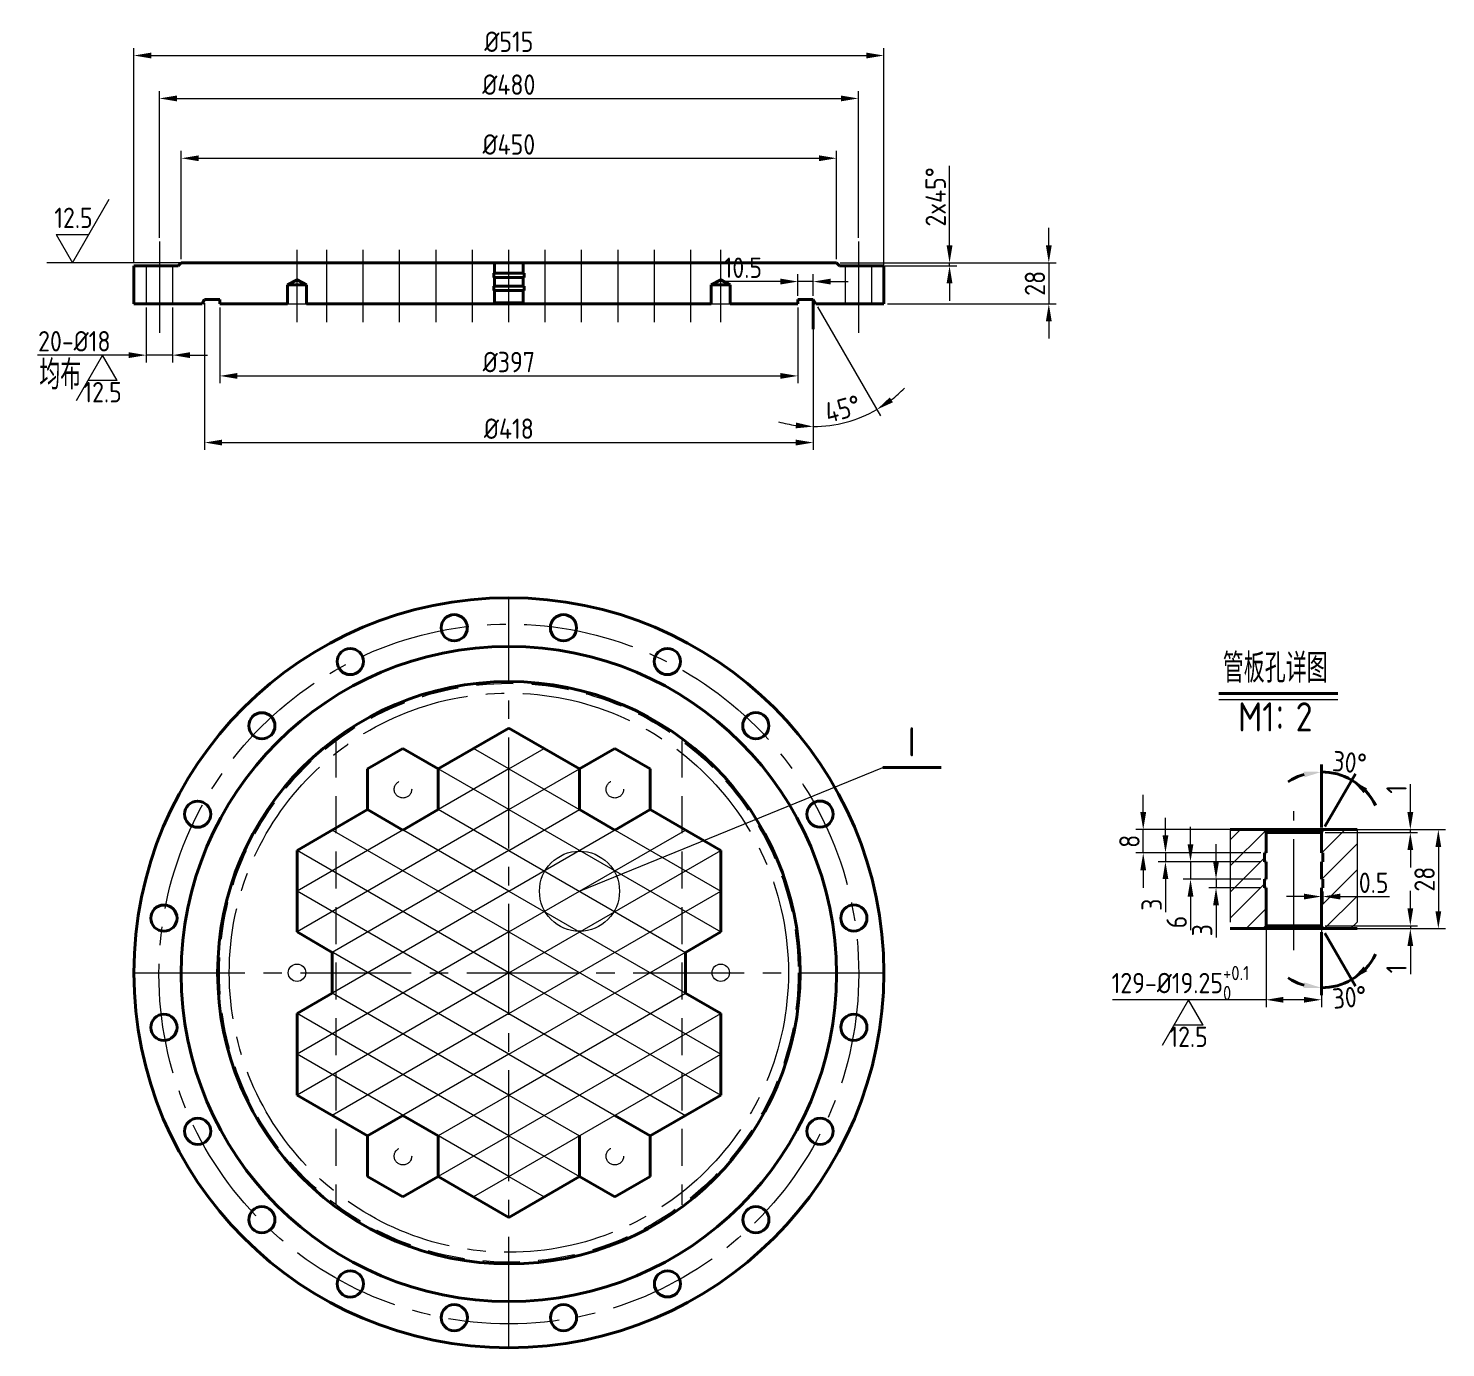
# Model space of a CAD drawing. Header units: millimetres. Extents: x -429811 to -211006, y 118619 to 258323.
# Drawn here: x -213425.4 to -213182.1, y 121534.1 to 121760.6 of the extents above; entities that cross this region are included whole.
import ezdxf

# ---------------------------------------------------------------- set-up
doc = ezdxf.new("R2010")
doc.units = ezdxf.units.MM
for name, pattern in [('CENTER2', [28.575, 19.05, -3.175, 3.175, -3.175]), ('DASHED2', [9.525, 6.35, -3.175]), ('PHANTOM2', [31.75, 15.875, -3.175, 3.175, -3.175, 3.175, -3.175])]:
    doc.linetypes.add(name, pattern=pattern)
for name, color, linetype, lineweight in [('图层1', 7, 'Continuous', 40), ('图层2', 1, 'Continuous', 20), ('图层3', 3, 'Continuous', 20), ('图层4', 2, 'Continuous', 20), ('图层5', 3, 'DASHED2', 20), ('图层6', 4, 'CENTER2', 20), ('图层7', 6, 'PHANTOM2', 20)]:
    doc.layers.add(name, color=color, linetype=linetype, lineweight=lineweight)
doc.styles.add('工程字', font='gbenor.shx', dxfattribs={"bigfont": 'gbcbig.shx'})
doc.styles.add('工程字体', font='gbenor.shx', dxfattribs={"bigfont": 'gbcbig.shx'})
doc.dimstyles.new('ISO-25', dxfattribs={"dimtxt": 3.5, "dimasz": 3, "dimexe": 1.25, "dimexo": 0.625, "dimtad": 1, "dimdec": 1, "dimtxsty": '工程字体', "dimcen": 2.5, "dimclrd": 3, "dimclre": 3, "dimclrt": 2, "dimadec": 0, "dimazin": 0, "dimtfac": 1, "dimtdec": 1, "dimtmove": 0, "dimatfit": 3, "dimfxl": 0, "dimlwd": 13, "dimlwe": 13, "dimarcsym": 0})

# ---------------------------------------------------------------- blocks, each defined once
blk = doc.blocks.new('*D111')
at = {"layer": 'Defpoints', "color": 0}
for p in [(-213405.19, 121713.34), (-213400.69, 121713.34), (-213405.19, 121704.51)]:
    blk.add_point(p, dxfattribs=at)
at = {"layer": '图层1', "color": 3, "lineweight": 13}
for p, q in [((-213405.19, 121712.71), (-213405.19, 121703.26)), ((-213400.69, 121712.71), (-213400.69, 121703.26)), ((-213408.19, 121704.51), (-213423.88, 121704.51)), ((-213400.69, 121704.51), (-213405.19, 121704.51)), ((-213397.69, 121704.51), (-213394.69, 121704.51))]:
    blk.add_line(p, q, dxfattribs=at)
at = {"layer": '图层1', "color": 3}
for points in [[(-213408.19, 121705.01), (-213408.19, 121704.01), (-213405.19, 121704.51)], [(-213397.69, 121705.01), (-213397.69, 121704.01), (-213400.69, 121704.51)]]:
    blk.add_solid(points, dxfattribs=at)
at = {"layer": '图层1', "color": 2, "insert": (-213417.54, 121706.89), "char_height": 3.5, "attachment_point": 5, "style": '工程字体'}
blk.add_mtext('20-%%c18', dxfattribs=at)
blk = doc.blocks.new('*D110')
at = {"layer": 'Defpoints', "color": 0}
for p in [(-213290.69, 121717.14), (-213293.31, 121714.09), (-213290.69, 121714.09)]:
    blk.add_point(p, dxfattribs=at)
at = {"layer": '图层1', "color": 3, "lineweight": 13}
for p, q in [((-213293.31, 121714.71), (-213293.31, 121718.39)), ((-213290.69, 121714.71), (-213290.69, 121718.39)), ((-213296.31, 121717.14), (-213306.22, 121717.14)), ((-213290.69, 121717.14), (-213293.31, 121717.14)), ((-213287.69, 121717.14), (-213284.69, 121717.14))]:
    blk.add_line(p, q, dxfattribs=at)
at = {"layer": '图层1', "color": 3}
for points in [[(-213296.31, 121717.64), (-213296.31, 121716.64), (-213293.31, 121717.14)], [(-213287.69, 121717.64), (-213287.69, 121716.64), (-213290.69, 121717.14)]]:
    blk.add_solid(points, dxfattribs=at)
at = {"layer": '图层1', "color": 2, "insert": (-213302.77, 121719.52), "char_height": 3.5, "attachment_point": 5, "style": '工程字体'}
blk.add_mtext('10.5', dxfattribs=at)
blk = doc.blocks.new('*D109')
at = {"layer": 'Defpoints', "color": 0}
for p in [(-213286.69, 121720.34), (-213278.56, 121713.34), (-213250.24, 121713.34)]:
    blk.add_point(p, dxfattribs=at)
at = {"layer": '图层1', "color": 3, "lineweight": 13}
for p, q in [((-213250.24, 121723.34), (-213250.24, 121726.34)), ((-213286.06, 121720.34), (-213248.99, 121720.34)), ((-213250.24, 121720.34), (-213250.24, 121713.34)), ((-213277.94, 121713.34), (-213248.99, 121713.34)), ((-213250.24, 121710.34), (-213250.24, 121707.34))]:
    blk.add_line(p, q, dxfattribs=at)
at = {"layer": '图层1', "color": 3}
for points in [[(-213250.74, 121723.34), (-213249.74, 121723.34), (-213250.24, 121720.34)], [(-213250.74, 121710.34), (-213249.74, 121710.34), (-213250.24, 121713.34)]]:
    blk.add_solid(points, dxfattribs=at)
at = {"layer": '图层1', "color": 2, "insert": (-213252.62, 121716.84), "char_height": 3.5, "attachment_point": 5, "rotation": 90, "style": '工程字体'}
blk.add_mtext('28', dxfattribs=at)
blk = doc.blocks.new('*D108')
at = {"layer": 'Defpoints', "color": 0}
for p in [(-213290.69, 121714.09), (-213290.69, 121714.09), (-213290.25, 121713.34), (-213290.69, 121708.97), (-213286.89, 121692.57)]:
    blk.add_point(p, dxfattribs=at)
at = {"layer": '图层1', "color": 3, "lineweight": 13}
for p, q in [((-213289.94, 121712.8), (-213279.13, 121694.08)), ((-213290.69, 121708.34), (-213290.69, 121690.99))]:
    blk.add_line(p, q, dxfattribs=at)
for start, end in [(307.8721, 315.7442), (270, 300), (254.2558, 262.1279)]:
    blk.add_arc((-213290.69, 121714.09), 21.85, start, end, dxfattribs=at)
at = {"layer": '图层1', "color": 3}
for points in [[(-213276.99, 121696.42), (-213277.55, 121697.25), (-213279.76, 121695.16)], [(-213293.64, 121692.94), (-213293.71, 121691.94), (-213290.69, 121692.24)]]:
    blk.add_solid(points, dxfattribs=at)
at = {"layer": '图层1', "color": 2, "insert": (-213285.64, 121695.28), "char_height": 3.5, "attachment_point": 5, "rotation": 15, "style": '工程字体'}
blk.add_mtext('45%%d', dxfattribs=at)
blk = doc.blocks.new('*D107')
at = {"layer": 'Defpoints', "color": 0}
for p in [(-213286.69, 121720.34), (-213286.19, 121719.84), (-213267.28, 121719.84)]:
    blk.add_point(p, dxfattribs=at)
at = {"layer": '图层1', "color": 3, "lineweight": 13}
for p, q in [((-213267.28, 121723.34), (-213267.28, 121737)), ((-213286.06, 121720.34), (-213266.03, 121720.34)), ((-213267.28, 121719.84), (-213267.28, 121720.34)), ((-213285.56, 121719.84), (-213266.03, 121719.84)), ((-213267.28, 121716.84), (-213267.28, 121713.84))]:
    blk.add_line(p, q, dxfattribs=at)
at = {"layer": '图层1', "color": 3}
for points in [[(-213267.78, 121723.34), (-213266.78, 121723.34), (-213267.28, 121720.34)], [(-213267.78, 121716.84), (-213266.78, 121716.84), (-213267.28, 121719.84)]]:
    blk.add_solid(points, dxfattribs=at)
at = {"layer": '图层1', "color": 2, "insert": (-213269.66, 121731.67), "char_height": 3.5, "attachment_point": 5, "rotation": 90, "style": '工程字体'}
blk.add_mtext('2x45%%d', dxfattribs=at)
blk = doc.blocks.new('*D106')
at = {"layer": 'Defpoints', "color": 0}
for p in [(-213395.19, 121714.09), (-213290.69, 121714.09), (-213290.69, 121689.5)]:
    blk.add_point(p, dxfattribs=at)
at = {"layer": '图层1', "color": 3, "lineweight": 13}
for p, q in [((-213395.19, 121713.46), (-213395.19, 121688.25)), ((-213290.69, 121713.46), (-213290.69, 121688.25)), ((-213392.19, 121689.5), (-213293.69, 121689.5))]:
    blk.add_line(p, q, dxfattribs=at)
at = {"layer": '图层1', "color": 3}
for points in [[(-213392.19, 121690), (-213392.19, 121689), (-213395.19, 121689.5)], [(-213293.69, 121690), (-213293.69, 121689), (-213290.69, 121689.5)]]:
    blk.add_solid(points, dxfattribs=at)
at = {"layer": '图层1', "color": 2, "insert": (-213342.94, 121691.88), "char_height": 3.5, "attachment_point": 5, "style": '工程字体'}
blk.add_mtext('%%c418', dxfattribs=at)
blk = doc.blocks.new('*D105')
at = {"layer": 'Defpoints', "color": 0}
for p in [(-213392.56, 121713.34), (-213293.31, 121713.34), (-213293.31, 121700.94)]:
    blk.add_point(p, dxfattribs=at)
at = {"layer": '图层1', "color": 3, "lineweight": 13}
for p, q in [((-213392.56, 121712.71), (-213392.56, 121699.69)), ((-213293.31, 121712.71), (-213293.31, 121699.69)), ((-213389.56, 121700.94), (-213296.31, 121700.94))]:
    blk.add_line(p, q, dxfattribs=at)
at = {"layer": '图层1', "color": 3}
for points in [[(-213389.56, 121701.44), (-213389.56, 121700.44), (-213392.56, 121700.94)], [(-213296.31, 121701.44), (-213296.31, 121700.44), (-213293.31, 121700.94)]]:
    blk.add_solid(points, dxfattribs=at)
at = {"layer": '图层1', "color": 2, "insert": (-213342.94, 121703.32), "char_height": 3.5, "attachment_point": 5, "style": '工程字体'}
blk.add_mtext('%%c397', dxfattribs=at)
blk = doc.blocks.new('*D104')
at = {"layer": 'Defpoints', "color": 0}
for p in [(-213286.69, 121738.31), (-213399.19, 121720.34), (-213286.69, 121720.34)]:
    blk.add_point(p, dxfattribs=at)
at = {"layer": '图层1', "color": 3, "lineweight": 13}
for p, q in [((-213399.19, 121720.96), (-213399.19, 121739.56)), ((-213396.19, 121738.31), (-213289.69, 121738.31)), ((-213286.69, 121720.96), (-213286.69, 121739.56))]:
    blk.add_line(p, q, dxfattribs=at)
at = {"layer": '图层1', "color": 3}
for points in [[(-213396.19, 121738.81), (-213396.19, 121737.81), (-213399.19, 121738.31)], [(-213289.69, 121738.81), (-213289.69, 121737.81), (-213286.69, 121738.31)]]:
    blk.add_solid(points, dxfattribs=at)
at = {"layer": '图层1', "color": 2, "insert": (-213342.94, 121740.68), "char_height": 3.5, "attachment_point": 5, "style": '工程字体'}
blk.add_mtext('%%c450', dxfattribs=at)
blk = doc.blocks.new('*D103')
at = {"layer": 'Defpoints', "color": 0}
for p in [(-213282.94, 121748.58), (-213402.94, 121724.04), (-213282.94, 121724.04)]:
    blk.add_point(p, dxfattribs=at)
at = {"layer": '图层1', "color": 3, "lineweight": 13}
for p, q in [((-213402.94, 121724.67), (-213402.94, 121749.83)), ((-213282.94, 121724.67), (-213282.94, 121749.83)), ((-213399.94, 121748.58), (-213285.94, 121748.58))]:
    blk.add_line(p, q, dxfattribs=at)
at = {"layer": '图层1', "color": 3}
for points in [[(-213399.94, 121749.08), (-213399.94, 121748.08), (-213402.94, 121748.58)], [(-213285.94, 121749.08), (-213285.94, 121748.08), (-213282.94, 121748.58)]]:
    blk.add_solid(points, dxfattribs=at)
at = {"layer": '图层1', "color": 2, "insert": (-213342.94, 121750.95), "char_height": 3.5, "attachment_point": 5, "style": '工程字体'}
blk.add_mtext('%%c480', dxfattribs=at)
blk = doc.blocks.new('*D102')
at = {"layer": 'Defpoints', "color": 0}
for p in [(-213278.56, 121755.95), (-213407.31, 121719.84), (-213278.56, 121719.41)]:
    blk.add_point(p, dxfattribs=at)
at = {"layer": '图层1', "color": 3, "lineweight": 13}
for p, q in [((-213407.31, 121720.46), (-213407.31, 121757.2)), ((-213278.56, 121720.03), (-213278.56, 121757.2)), ((-213404.31, 121755.95), (-213281.56, 121755.95))]:
    blk.add_line(p, q, dxfattribs=at)
at = {"layer": '图层1', "color": 3}
for points in [[(-213404.31, 121756.45), (-213404.31, 121755.45), (-213407.31, 121755.95)], [(-213281.56, 121756.45), (-213281.56, 121755.45), (-213278.56, 121755.95)]]:
    blk.add_solid(points, dxfattribs=at)
at = {"layer": '图层1', "color": 2, "insert": (-213342.94, 121758.32), "char_height": 3.5, "attachment_point": 5, "style": '工程字体'}
blk.add_mtext('%%c515', dxfattribs=at)
blk = doc.blocks.new('*D91')
at = {"layer": 'Defpoints', "color": 0}
for p in [(-213194.86, 121623.04), (-213194.86, 121606.04), (-213183.36, 121606.04)]:
    blk.add_point(p, dxfattribs=at)
at = {"layer": '图层1', "color": 3, "lineweight": 13}
for p, q in [((-213194.24, 121623.04), (-213182.11, 121623.04)), ((-213183.36, 121620.04), (-213183.36, 121609.04)), ((-213194.24, 121606.04), (-213182.11, 121606.04))]:
    blk.add_line(p, q, dxfattribs=at)
at = {"layer": '图层1', "color": 3}
for points in [[(-213183.86, 121620.04), (-213182.86, 121620.04), (-213183.36, 121623.04)], [(-213183.86, 121609.04), (-213182.86, 121609.04), (-213183.36, 121606.04)]]:
    blk.add_solid(points, dxfattribs=at)
at = {"layer": '图层1', "color": 2, "insert": (-213185.73, 121614.54), "char_height": 3.5, "attachment_point": 5, "rotation": 90, "style": '工程字体'}
blk.add_mtext('28', dxfattribs=at)
blk = doc.blocks.new('*D101')
at = {"layer": 'Defpoints', "color": 0}
for p in [(-213212.95, 121606.54), (-213203.45, 121606.54), (-213212.95, 121593.83)]:
    blk.add_point(p, dxfattribs=at)
at = {"layer": '图层1', "color": 3, "lineweight": 13}
for p, q in [((-213212.95, 121605.92), (-213212.95, 121592.58)), ((-213203.45, 121605.92), (-213203.45, 121592.58)), ((-213212.95, 121593.83), (-213239.33, 121593.83)), ((-213206.45, 121593.83), (-213209.95, 121593.83))]:
    blk.add_line(p, q, dxfattribs=at)
at = {"layer": '图层1', "color": 3}
for points in [[(-213209.95, 121594.33), (-213209.95, 121593.33), (-213212.95, 121593.83)], [(-213206.45, 121594.33), (-213206.45, 121593.33), (-213203.45, 121593.83)]]:
    blk.add_solid(points, dxfattribs=at)
at = {"layer": '图层1', "color": 2, "insert": (-213227.64, 121596.7), "char_height": 3.5, "attachment_point": 5, "style": '工程字体'}
blk.add_mtext('\\A1;129-%%C19.25{\\H0.7x;\\S+0.1^ 0;}', dxfattribs=at)
blk = doc.blocks.new('*D100')
at = {"layer": 'Defpoints', "color": 0}
for p in [(-213203.45, 121623.04), (-213188.17, 121623.04), (-213203.45, 121622.54)]:
    blk.add_point(p, dxfattribs=at)
at = {"layer": '图层1', "color": 3, "lineweight": 13}
for p, q in [((-213188.17, 121626.04), (-213188.17, 121630.87)), ((-213202.82, 121623.04), (-213186.92, 121623.04)), ((-213188.17, 121622.54), (-213188.17, 121623.04)), ((-213202.82, 121622.54), (-213186.92, 121622.54)), ((-213188.17, 121619.54), (-213188.17, 121616.54))]:
    blk.add_line(p, q, dxfattribs=at)
at = {"layer": '图层1', "color": 3}
for points in [[(-213188.67, 121626.04), (-213187.67, 121626.04), (-213188.17, 121623.04)], [(-213188.67, 121619.54), (-213187.67, 121619.54), (-213188.17, 121622.54)]]:
    blk.add_solid(points, dxfattribs=at)
at = {"layer": '图层1', "color": 2, "insert": (-213190.55, 121629.96), "char_height": 3.5, "attachment_point": 5, "rotation": 90, "style": '工程字体'}
blk.add_mtext('1', dxfattribs=at)
blk = doc.blocks.new('*D99')
at = {"layer": 'Defpoints', "color": 0}
for p in [(-213234.03, 121623.04), (-213213.24, 121623.04), (-213213.2, 121619.04)]:
    blk.add_point(p, dxfattribs=at)
at = {"layer": '图层1', "color": 3, "lineweight": 13}
for p, q in [((-213234.03, 121626.04), (-213234.03, 121629.04)), ((-213213.86, 121623.04), (-213235.28, 121623.04)), ((-213234.03, 121619.04), (-213234.03, 121623.04)), ((-213213.82, 121619.04), (-213235.28, 121619.04)), ((-213234.03, 121616.04), (-213234.03, 121613.04))]:
    blk.add_line(p, q, dxfattribs=at)
at = {"layer": '图层1', "color": 3}
for points in [[(-213234.53, 121626.04), (-213233.53, 121626.04), (-213234.03, 121623.04)], [(-213234.53, 121616.04), (-213233.53, 121616.04), (-213234.03, 121619.04)]]:
    blk.add_solid(points, dxfattribs=at)
at = {"layer": '图层1', "color": 2, "insert": (-213236.4, 121621.04), "char_height": 3.5, "attachment_point": 5, "rotation": 90, "style": '工程字体'}
blk.add_mtext('8', dxfattribs=at)
blk = doc.blocks.new('*D98')
at = {"layer": 'Defpoints', "color": 0}
for p in [(-213213.2, 121619.04), (-213230.21, 121617.54), (-213213.2, 121617.54)]:
    blk.add_point(p, dxfattribs=at)
at = {"layer": '图层1', "color": 3, "lineweight": 13}
for p, q in [((-213230.21, 121622.04), (-213230.21, 121625.04)), ((-213213.82, 121619.04), (-213231.46, 121619.04)), ((-213230.21, 121619.04), (-213230.21, 121617.54)), ((-213213.82, 121617.54), (-213231.46, 121617.54)), ((-213230.21, 121614.54), (-213230.21, 121608.88))]:
    blk.add_line(p, q, dxfattribs=at)
at = {"layer": '图层1', "color": 3}
for points in [[(-213230.71, 121622.04), (-213229.71, 121622.04), (-213230.21, 121619.04)], [(-213230.71, 121614.54), (-213229.71, 121614.54), (-213230.21, 121617.54)]]:
    blk.add_solid(points, dxfattribs=at)
at = {"layer": '图层1', "color": 2, "insert": (-213232.58, 121610.15), "char_height": 3.5, "attachment_point": 5, "rotation": 90, "style": '工程字体'}
blk.add_mtext('3', dxfattribs=at)
blk = doc.blocks.new('*D97')
at = {"layer": 'Defpoints', "color": 0}
for p in [(-213213.2, 121617.54), (-213225.91, 121614.54), (-213213.2, 121614.54)]:
    blk.add_point(p, dxfattribs=at)
at = {"layer": '图层1', "color": 3, "lineweight": 13}
for p, q in [((-213225.91, 121620.54), (-213225.91, 121623.54)), ((-213213.82, 121617.54), (-213227.16, 121617.54)), ((-213225.91, 121617.54), (-213225.91, 121614.54)), ((-213213.82, 121614.54), (-213227.16, 121614.54)), ((-213225.91, 121611.54), (-213225.91, 121605.8))]:
    blk.add_line(p, q, dxfattribs=at)
at = {"layer": '图层1', "color": 3}
for points in [[(-213226.41, 121620.54), (-213225.41, 121620.54), (-213225.91, 121617.54)], [(-213226.41, 121611.54), (-213225.41, 121611.54), (-213225.91, 121614.54)]]:
    blk.add_solid(points, dxfattribs=at)
at = {"layer": '图层1', "color": 2, "insert": (-213228.29, 121607.17), "char_height": 3.5, "attachment_point": 5, "rotation": 90, "style": '工程字体'}
blk.add_mtext('6', dxfattribs=at)
blk = doc.blocks.new('*D96')
at = {"layer": 'Defpoints', "color": 0}
for p in [(-213213.2, 121614.54), (-213221.53, 121613.04), (-213213.2, 121613.04)]:
    blk.add_point(p, dxfattribs=at)
at = {"layer": '图层1', "color": 3, "lineweight": 13}
for p, q in [((-213221.53, 121617.54), (-213221.53, 121620.54)), ((-213213.82, 121614.54), (-213222.78, 121614.54)), ((-213221.53, 121614.54), (-213221.53, 121613.04)), ((-213213.82, 121613.04), (-213222.78, 121613.04)), ((-213221.53, 121610.04), (-213221.53, 121604.5))]:
    blk.add_line(p, q, dxfattribs=at)
at = {"layer": '图层1', "color": 3}
for points in [[(-213222.03, 121617.54), (-213221.03, 121617.54), (-213221.53, 121614.54)], [(-213222.03, 121610.04), (-213221.03, 121610.04), (-213221.53, 121613.04)]]:
    blk.add_solid(points, dxfattribs=at)
at = {"layer": '图层1', "color": 2, "insert": (-213223.91, 121605.77), "char_height": 3.5, "attachment_point": 5, "rotation": 90, "style": '工程字体'}
blk.add_mtext('3', dxfattribs=at)
blk = doc.blocks.new('*D95')
at = {"layer": 'Defpoints', "color": 0}
for p in [(-213203.45, 121613.04), (-213203.2, 121613.04), (-213203.2, 121611.55)]:
    blk.add_point(p, dxfattribs=at)
at = {"layer": '图层1', "color": 3, "lineweight": 13}
for p, q in [((-213206.45, 121611.55), (-213209.45, 121611.55)), ((-213203.45, 121612.42), (-213203.45, 121610.3)), ((-213203.45, 121611.55), (-213203.2, 121611.55)), ((-213203.2, 121612.42), (-213203.2, 121610.3)), ((-213200.2, 121611.55), (-213191.74, 121611.55))]:
    blk.add_line(p, q, dxfattribs=at)
at = {"layer": '图层1', "color": 3}
for points in [[(-213206.45, 121612.05), (-213206.45, 121611.05), (-213203.45, 121611.55)], [(-213200.2, 121612.05), (-213200.2, 121611.05), (-213203.2, 121611.55)]]:
    blk.add_solid(points, dxfattribs=at)
at = {"layer": '图层1', "color": 2, "insert": (-213194.47, 121613.92), "char_height": 3.5, "attachment_point": 5, "style": '工程字体'}
blk.add_mtext('0.5', dxfattribs=at)
blk = doc.blocks.new('*D90')
at = {"layer": 'Defpoints', "color": 0}
for p in [(-213203.45, 121606.54), (-213203.45, 121606.04), (-213188.17, 121606.04)]:
    blk.add_point(p, dxfattribs=at)
at = {"layer": '图层1', "color": 3, "lineweight": 13}
for p, q in [((-213188.17, 121609.54), (-213188.17, 121612.54)), ((-213202.82, 121606.54), (-213186.92, 121606.54)), ((-213202.82, 121606.04), (-213186.92, 121606.04)), ((-213188.17, 121606.54), (-213188.17, 121606.04)), ((-213188.17, 121603.04), (-213188.17, 121598.21))]:
    blk.add_line(p, q, dxfattribs=at)
at = {"layer": '图层1', "color": 3}
for points in [[(-213188.67, 121609.54), (-213187.67, 121609.54), (-213188.17, 121606.54)], [(-213188.67, 121603.04), (-213187.67, 121603.04), (-213188.17, 121606.04)]]:
    blk.add_solid(points, dxfattribs=at)
at = {"layer": '图层1', "color": 2, "insert": (-213190.55, 121599.12), "char_height": 3.5, "attachment_point": 5, "rotation": 90, "style": '工程字体'}
blk.add_mtext('1', dxfattribs=at)

msp = doc.modelspace()

# ---------------------------------------------------------------- hatches: boundary and pattern name
at = {"layer": '图层2'}
h = msp.add_hatch(dxfattribs=at)
h.set_pattern_fill('ANSI31', color=256, style=0)
h.set_pattern_definition([(45, (10421.506, -6598.0168), (-2.24506403, 2.24506403), [])])
h.paths.add_polyline_path([(-213203.2, 121614.54), (-213203.2, 121613.04), (-213203.45, 121613.04), (-213203.45, 121606.54), (-213203.16, 121606.04), (-213197.31, 121606.04), (-213197.31, 121623.04), (-213203.16, 121623.04), (-213203.45, 121622.54), (-213203.45, 121619.04), (-213203.2, 121619.04), (-213203.2, 121617.54), (-213203.45, 121617.54), (-213203.45, 121614.54)])
h.paths.add_polyline_path([(-213213.2, 121613.04), (-213213.2, 121614.54), (-213212.95, 121614.54), (-213212.95, 121617.54), (-213213.2, 121617.54), (-213213.2, 121619.04), (-213212.95, 121619.04), (-213212.95, 121622.54), (-213213.24, 121623.04), (-213219.08, 121623.04), (-213219.08, 121606.04), (-213213.24, 121606.04), (-213212.95, 121606.54), (-213212.95, 121613.04)])

# ---------------------------------------------------------------- linework, layer by layer
at = {"layer": '图层1'}
for p, q in [((-213399.19, 121720.34), (-213399.69, 121719.84)), ((-213342.94, 121720.34), (-213399.19, 121720.34)), ((-213345.42, 121718.59), (-213345.42, 121720.34)), ((-213342.94, 121720.34), (-213286.69, 121720.34)), ((-213340.46, 121718.59), (-213340.46, 121720.34)), ((-213286.69, 121720.34), (-213286.19, 121719.84)), ((-213407.31, 121719.84), (-213399.69, 121719.84)), ((-213407.31, 121713.34), (-213407.31, 121719.84)), ((-213340.33, 121718.59), (-213345.54, 121718.59)), ((-213345.54, 121718.59), (-213345.54, 121717.84)), ((-213345.54, 121717.84), (-213340.33, 121717.84)), ((-213345.42, 121716.34), (-213345.42, 121717.84)), ((-213340.46, 121718.59), (-213340.33, 121718.59)), ((-213340.46, 121716.34), (-213340.46, 121717.84)), ((-213340.33, 121717.84), (-213340.46, 121717.84)), ((-213340.33, 121718.59), (-213340.33, 121717.84)), ((-213286.19, 121719.84), (-213278.56, 121719.84)), ((-213278.56, 121719.84), (-213278.56, 121713.34)), ((-213380.93, 121716.59), (-213379.31, 121717.45)), ((-213380.93, 121713.34), (-213380.93, 121716.59)), ((-213377.68, 121716.59), (-213380.93, 121716.59)), ((-213377.68, 121716.59), (-213379.31, 121717.45)), ((-213377.68, 121713.34), (-213377.68, 121716.59)), ((-213340.33, 121716.34), (-213345.54, 121716.34)), ((-213345.54, 121716.34), (-213345.54, 121715.59)), ((-213345.54, 121715.59), (-213340.33, 121715.59)), ((-213345.42, 121715.59), (-213345.42, 121714.23)), ((-213340.46, 121716.34), (-213340.33, 121716.34)), ((-213340.46, 121715.59), (-213340.46, 121714.23)), ((-213340.33, 121715.59), (-213340.46, 121715.59)), ((-213340.33, 121716.34), (-213340.33, 121715.59)), ((-213308.19, 121716.59), (-213306.56, 121717.45)), ((-213308.19, 121716.59), (-213304.94, 121716.59)), ((-213308.19, 121713.34), (-213308.19, 121716.59)), ((-213304.94, 121716.59), (-213306.56, 121717.45)), ((-213304.94, 121713.34), (-213304.94, 121716.59)), ((-213395.62, 121713.34), (-213407.31, 121713.34)), ((-213395.19, 121714.09), (-213395.62, 121713.34)), ((-213392.56, 121714.09), (-213395.19, 121714.09)), ((-213392.56, 121713.34), (-213392.56, 121714.09)), ((-213380.93, 121713.34), (-213392.56, 121713.34)), ((-213308.19, 121713.34), (-213377.68, 121713.34)), ((-213345.42, 121713.49), (-213345.52, 121713.34)), ((-213345.42, 121714.23), (-213345.42, 121713.49)), ((-213340.46, 121713.49), (-213345.42, 121713.49)), ((-213340.46, 121714.23), (-213340.46, 121713.49)), ((-213340.46, 121713.49), (-213340.35, 121713.34)), ((-213293.31, 121713.34), (-213304.94, 121713.34)), ((-213293.31, 121714.09), (-213290.69, 121714.09)), ((-213293.31, 121713.34), (-213293.31, 121714.09)), ((-213290.69, 121714.09), (-213290.69, 121708.97)), ((-213290.69, 121714.09), (-213290.25, 121713.34)), ((-213278.56, 121713.34), (-213290.25, 121713.34)), ((-213221.05, 121646.44), (-213200.63, 121646.44)), ((-213355.06, 121633.47), (-213342.94, 121640.47)), ((-213330.81, 121633.47), (-213342.94, 121640.47)), ((-213367.18, 121633.47), (-213361.12, 121636.97)), ((-213361.12, 121636.97), (-213355.06, 121633.47)), ((-213324.75, 121636.97), (-213330.81, 121633.47)), ((-213318.69, 121633.47), (-213324.75, 121636.97)), ((-213367.18, 121633.47), (-213367.18, 121626.47)), ((-213355.06, 121633.47), (-213355.06, 121626.47)), ((-213330.81, 121633.47), (-213330.81, 121626.47)), ((-213318.69, 121633.47), (-213318.69, 121626.47)), ((-213278.76, 121633.73), (-213268.7, 121633.73)), ((-213203.45, 121623.43), (-213203.45, 121634.2)), ((-213202.85, 121623.58), (-213197.61, 121632.64)), ((-213379.31, 121619.47), (-213367.18, 121626.47)), ((-213361.12, 121622.97), (-213367.18, 121626.47)), ((-213355.06, 121626.47), (-213361.12, 121622.97)), ((-213330.81, 121626.47), (-213324.75, 121622.97)), ((-213324.75, 121622.97), (-213318.69, 121626.47)), ((-213306.56, 121619.47), (-213318.69, 121626.47)), ((-213197.31, 121623.04), (-213219.08, 121623.04)), ((-213212.95, 121622.54), (-213213.24, 121623.04)), ((-213203.45, 121622.54), (-213203.16, 121623.04)), ((-213212.95, 121619.04), (-213212.95, 121622.54)), ((-213212.95, 121622.54), (-213208.2, 121622.54)), ((-213203.45, 121622.54), (-213208.2, 121622.54)), ((-213203.45, 121619.04), (-213203.45, 121622.54)), ((-213379.31, 121619.47), (-213379.31, 121605.47)), ((-213306.56, 121619.47), (-213306.56, 121605.47)), ((-213213.2, 121619.04), (-213213.2, 121617.54)), ((-213212.95, 121619.04), (-213213.2, 121619.04)), ((-213203.45, 121619.04), (-213203.2, 121619.04)), ((-213203.2, 121619.04), (-213203.2, 121617.54)), ((-213213.2, 121617.54), (-213212.95, 121617.54)), ((-213212.95, 121614.54), (-213212.95, 121617.54)), ((-213203.2, 121617.54), (-213203.45, 121617.54)), ((-213203.45, 121614.54), (-213203.45, 121617.54)), ((-213212.95, 121614.54), (-213213.2, 121614.54)), ((-213213.2, 121614.54), (-213213.2, 121613.04)), ((-213203.45, 121614.54), (-213203.2, 121614.54)), ((-213203.2, 121614.54), (-213203.2, 121613.04)), ((-213213.2, 121613.04), (-213212.95, 121613.04)), ((-213212.95, 121606.54), (-213212.95, 121613.04)), ((-213203.45, 121606.54), (-213203.45, 121613.04)), ((-213203.2, 121613.04), (-213203.45, 121613.04)), ((-213219.08, 121606.04), (-213197.31, 121606.04)), ((-213212.95, 121606.54), (-213213.24, 121606.04)), ((-213212.95, 121606.54), (-213208.2, 121606.54)), ((-213203.45, 121606.54), (-213208.2, 121606.54)), ((-213203.45, 121606.54), (-213203.16, 121606.04)), ((-213373.25, 121601.97), (-213379.31, 121605.47)), ((-213312.62, 121601.97), (-213306.56, 121605.47)), ((-213203.45, 121605.41), (-213203.45, 121594.63)), ((-213202.85, 121605.25), (-213197.61, 121596.19)), ((-213373.25, 121594.97), (-213373.25, 121601.97)), ((-213312.62, 121594.97), (-213312.62, 121601.97)), ((-213379.31, 121591.47), (-213373.25, 121594.97)), ((-213306.56, 121591.47), (-213312.62, 121594.97)), ((-213379.31, 121591.47), (-213379.31, 121577.47)), ((-213306.56, 121591.47), (-213306.56, 121577.47)), ((-213379.31, 121577.47), (-213367.18, 121570.47)), ((-213306.56, 121577.47), (-213318.69, 121570.47)), ((-213361.12, 121573.97), (-213367.18, 121570.47)), ((-213355.06, 121570.47), (-213361.12, 121573.97)), ((-213324.75, 121573.97), (-213318.69, 121570.47)), ((-213367.18, 121563.47), (-213367.18, 121570.47)), ((-213355.06, 121563.47), (-213355.06, 121570.47)), ((-213330.81, 121563.47), (-213330.81, 121570.47)), ((-213318.69, 121563.47), (-213318.69, 121570.47)), ((-213367.18, 121563.47), (-213361.12, 121559.97)), ((-213361.12, 121559.97), (-213355.06, 121563.47)), ((-213355.06, 121563.47), (-213342.94, 121556.47)), ((-213330.81, 121563.47), (-213342.94, 121556.47)), ((-213324.75, 121559.97), (-213330.81, 121563.47)), ((-213318.69, 121563.47), (-213324.75, 121559.97))]:
    msp.add_line(p, q, dxfattribs=at)
for centre, radius in [((-213342.94, 121598.47), 64.38), ((-213352.32, 121657.7), 2.25), ((-213333.56, 121657.7), 2.25), ((-213342.94, 121598.25), 56.25), ((-213370.16, 121651.9), 2.25), ((-213315.72, 121651.9), 2.25), ((-213342.94, 121598.47), 50), ((-213385.34, 121640.87), 2.25), ((-213300.54, 121640.88), 2.25), ((-213396.37, 121625.69), 2.25), ((-213289.51, 121625.7), 2.25), ((-213402.16, 121607.85), 2.25), ((-213283.71, 121607.86), 2.25), ((-213402.16, 121589.09), 2.25), ((-213283.71, 121589.1), 2.25), ((-213396.36, 121571.25), 2.25), ((-213289.51, 121571.25), 2.25), ((-213385.34, 121556.07), 2.25), ((-213300.53, 121556.07), 2.25), ((-213370.16, 121545.04), 2.25), ((-213315.71, 121545.05), 2.25), ((-213352.31, 121539.25), 2.25), ((-213333.55, 121539.25), 2.25)]:
    msp.add_circle(centre, radius, dxfattribs=at)
for centre, start, end in [((-213203.45, 121622.54), 60, 90), ((-213203.45, 121622.54), 106.5633, 123.1265), ((-213203.45, 121622.54), 26.5142, 60), ((-213203.45, 121622.54), 26.8735, 43.4367), ((-213203.45, 121606.3), 300, 333.4858), ((-213203.45, 121606.3), 236.8735, 253.4367), ((-213203.45, 121606.3), 270, 300)]:
    msp.add_arc(centre, 10.41, start, end, dxfattribs=at)
for points in [[(-213206.49, 121633.02), (-213206.34, 121632.03), (-213203.45, 121632.95)], [(-213196.19, 121629.31), (-213195.57, 121630.09), (-213198.24, 121631.56)], [(-213196.19, 121599.53), (-213195.57, 121598.74), (-213198.24, 121597.28)], [(-213206.49, 121595.82), (-213206.34, 121596.81), (-213203.45, 121595.88)]]:
    msp.add_solid(points, dxfattribs=at)
at = {"layer": '图层2'}
for p, q in [((-213405.19, 121719.84), (-213405.19, 121713.34)), ((-213400.69, 121719.84), (-213400.69, 121713.34)), ((-213285.19, 121719.84), (-213285.19, 121713.34)), ((-213280.69, 121719.84), (-213280.69, 121713.34)), ((-213380.93, 121713.34), (-213377.68, 121713.34)), ((-213308.19, 121713.34), (-213304.94, 121713.34)), ((-213221.05, 121645.39), (-213200.63, 121645.39)), ((-213342.94, 121640.47), (-213355.06, 121633.47)), ((-213342.94, 121640.47), (-213330.81, 121633.47)), ((-213342.94, 121633.47), (-213349, 121636.97)), ((-213342.94, 121633.47), (-213336.87, 121636.97)), ((-213342.94, 121633.47), (-213379.31, 121612.47)), ((-213342.94, 121626.47), (-213355.06, 121633.47)), ((-213342.94, 121633.47), (-213306.56, 121612.47)), ((-213342.94, 121626.47), (-213330.81, 121633.47)), ((-213342.94, 121626.47), (-213379.31, 121605.47)), ((-213367.18, 121626.47), (-213379.31, 121619.47)), ((-213342.94, 121612.47), (-213367.18, 121626.47)), ((-213342.94, 121619.47), (-213355.06, 121626.47)), ((-213342.94, 121626.47), (-213306.56, 121605.47)), ((-213342.94, 121619.47), (-213330.81, 121626.47)), ((-213342.94, 121612.47), (-213318.69, 121626.47)), ((-213318.69, 121626.47), (-213306.56, 121619.47)), ((-213342.94, 121605.47), (-213373.25, 121622.97)), ((-213342.94, 121605.47), (-213312.62, 121622.97)), ((-213342.94, 121598.47), (-213379.31, 121619.47)), ((-213342.94, 121619.47), (-213373.25, 121601.97)), ((-213342.94, 121619.47), (-213312.62, 121601.97)), ((-213342.94, 121598.47), (-213306.56, 121619.47)), ((-213342.94, 121591.47), (-213379.31, 121612.47)), ((-213342.94, 121612.47), (-213379.31, 121591.47)), ((-213342.94, 121612.47), (-213306.56, 121591.47)), ((-213342.94, 121591.47), (-213306.56, 121612.47)), ((-213342.94, 121584.47), (-213379.31, 121605.47)), ((-213342.94, 121605.47), (-213379.31, 121584.47)), ((-213342.94, 121605.47), (-213306.56, 121584.47)), ((-213342.94, 121584.47), (-213306.56, 121605.47)), ((-213342.94, 121598.47), (-213379.31, 121577.47)), ((-213342.94, 121598.47), (-213306.56, 121577.47)), ((-213342.94, 121577.47), (-213373.25, 121594.97)), ((-213342.94, 121577.47), (-213312.62, 121594.97)), ((-213342.94, 121570.47), (-213379.31, 121591.47)), ((-213342.94, 121591.47), (-213373.25, 121573.97)), ((-213342.94, 121570.47), (-213306.56, 121591.47)), ((-213342.94, 121591.47), (-213312.62, 121573.97)), ((-213342.94, 121563.47), (-213379.31, 121584.47)), ((-213342.94, 121584.47), (-213367.18, 121570.47)), ((-213342.94, 121563.47), (-213306.56, 121584.47)), ((-213342.94, 121584.47), (-213318.69, 121570.47)), ((-213367.18, 121570.47), (-213379.31, 121577.47)), ((-213342.94, 121577.47), (-213355.06, 121570.47)), ((-213342.94, 121577.47), (-213330.81, 121570.47)), ((-213318.69, 121570.47), (-213306.56, 121577.47)), ((-213342.94, 121570.47), (-213361.12, 121559.97)), ((-213342.94, 121570.47), (-213324.75, 121559.97)), ((-213361.12, 121559.97), (-213367.18, 121563.47)), ((-213342.94, 121556.47), (-213355.06, 121563.47)), ((-213342.94, 121563.47), (-213349, 121559.97)), ((-213342.94, 121556.47), (-213330.81, 121563.47)), ((-213342.94, 121563.47), (-213336.87, 121559.97)), ((-213324.75, 121559.97), (-213318.69, 121563.47))]:
    msp.add_line(p, q, dxfattribs=at)
at = {"layer": '图层3'}
for p, q in [((-213417.87, 121720.34), (-213411.55, 121731.28)), ((-213420.68, 121725.2), (-213415.06, 121725.2)), ((-213420.68, 121725.2), (-213417.87, 121720.34)), ((-213399.19, 121720.34), (-213422.27, 121720.34)), ((-213412.73, 121704.51), (-213417.25, 121696.68)), ((-213410.2, 121700.14), (-213412.73, 121704.51)), ((-213410.2, 121700.14), (-213415.25, 121700.14)), ((-213330.81, 121612.47), (-213278.76, 121633.73)), ((-213203.45, 121622.54), (-213203.45, 121622.8)), ((-213226.28, 121593.83), (-213230.8, 121586)), ((-213223.75, 121589.46), (-213226.28, 121593.83)), ((-213223.75, 121589.46), (-213228.8, 121589.46))]:
    msp.add_line(p, q, dxfattribs=at)
for centre, radius in [((-213330.81, 121612.47), 6.87), ((-213379.31, 121598.47), 1.5), ((-213306.56, 121598.47), 1.5)]:
    msp.add_circle(centre, radius, dxfattribs=at)
at = {"layer": '图层5'}
for p, q in [((-213372.62, 121638.32), (-213372.62, 121558.63)), ((-213313.25, 121638.32), (-213313.25, 121558.63))]:
    msp.add_line(p, q, dxfattribs=at)
for centre, radius in [((-213342.94, 121598.47), 49.69), ((-213361.12, 121629.97), 1.5), ((-213324.75, 121629.97), 1.5), ((-213361.12, 121566.97), 1.5), ((-213324.75, 121566.97), 1.5)]:
    msp.add_circle(centre, radius, dxfattribs=at)
at = {"layer": '图层6'}
for p, q in [((-213402.94, 121724.04), (-213402.94, 121708.33)), ((-213282.94, 121724.04), (-213282.94, 121708.33)), ((-213379.31, 121710.15), (-213379.31, 121722.61)), ((-213374.19, 121710.15), (-213374.19, 121722.61)), ((-213367.94, 121710.15), (-213367.94, 121722.61)), ((-213361.69, 121710.15), (-213361.69, 121722.61)), ((-213355.44, 121710.15), (-213355.44, 121722.61)), ((-213349.19, 121710.15), (-213349.19, 121722.61)), ((-213342.94, 121710.15), (-213342.94, 121722.61)), ((-213336.69, 121710.15), (-213336.69, 121722.61)), ((-213330.44, 121710.15), (-213330.44, 121722.61)), ((-213324.19, 121710.15), (-213324.19, 121722.61)), ((-213317.94, 121710.15), (-213317.94, 121722.61)), ((-213311.69, 121710.15), (-213311.69, 121722.61)), ((-213306.56, 121710.15), (-213306.56, 121722.61)), ((-213342.94, 121534.1), (-213342.94, 121662.85)), ((-213208.2, 121602.36), (-213208.2, 121626.19)), ((-213407.31, 121598.47), (-213278.56, 121598.47))]:
    msp.add_line(p, q, dxfattribs=at)
for centre, radius in [((-213342.94, 121598.25), 60.07), ((-213342.94, 121598.47), 48)]:
    msp.add_circle(centre, radius, dxfattribs=at)
at = {"layer": '图层7'}
for p, q in [((-213219.08, 121623.04), (-213219.08, 121606.04)), ((-213197.31, 121623.04), (-213197.31, 121606.04))]:
    msp.add_line(p, q, dxfattribs=at)

# ---------------------------------------------------------------- texts
at = {"layer": '图层1', "char_height": 3.5, "attachment_point": 5, "style": '工程字体'}
for insert, rotation in [((-213198.61, 121634.58), 354.4796), ((-213198.61, 121594.26), 5.5204)]:
    msp.add_mtext('30°', dxfattribs=dict(at, insert=insert, rotation=rotation))
at = {"layer": '图层3', "style": '工程字'}
for p in [(-213420.98, 121726.33), (-213415.98, 121696.4), (-213229.53, 121585.72)]:
    msp.add_text('12.5', height=3.5, dxfattribs=at).set_placement(p)
at = {"layer": '图层4', "style": '工程字体'}
for s, p in [('均布', (-213423.56, 121698.64)), ('管板孔详图', (-213220.37, 121648.28)), ('M1：2', (-213217.75, 121639.9)), ('I', (-213274.46, 121635.62))]:
    msp.add_text(s, height=5, dxfattribs=at).set_placement(p)

# ---------------------------------------------------------------- dimensions: what is measured, and where the dimension line sits
at = {"layer": '图层1'}
for base, p1, p2, text, picture, middle in [((-213278.56, 121755.95), (-213407.31, 121719.84), (-213278.56, 121719.41), '%%c515', '*D102', (-213342.94, 121755.95)), ((-213282.94, 121748.58), (-213402.94, 121724.04), (-213282.94, 121724.04), '%%c480', '*D103', (-213342.94, 121748.58)), ((-213286.69, 121738.31), (-213399.19, 121720.34), (-213286.69, 121720.34), '%%c450', '*D104', (-213342.94, 121738.31)), ((-213290.69, 121717.14), (-213293.31, 121714.09), (-213290.69, 121714.09), '10.5', '*D110', (-213302.77, 121717.14))]:
    dim = msp.add_linear_dim(base=base, p1=p1, p2=p2, text=text, dimstyle='ISO-25', dxfattribs=at)
    dim.commit()
    dim.dimension.update_dxf_attribs({"geometry": picture, "text_midpoint": middle, "dimtype": 160})
for base, p1, p2, text, picture, middle in [((-213267.28, 121719.84), (-213286.69, 121720.34), (-213286.19, 121719.84), '2x45%%d', '*D107', (-213267.28, 121731.67)), ((-213234.03, 121623.04), (-213213.2, 121619.04), (-213213.24, 121623.04), '8', '*D99', (-213234.03, 121621.04)), ((-213230.21, 121617.54), (-213213.2, 121619.04), (-213213.2, 121617.54), '3', '*D98', (-213230.21, 121610.15)), ((-213225.91, 121614.54), (-213213.2, 121617.54), (-213213.2, 121614.54), '6', '*D97', (-213225.91, 121607.17)), ((-213221.53, 121613.04), (-213213.2, 121614.54), (-213213.2, 121613.04), '3', '*D96', (-213221.53, 121605.77))]:
    dim = msp.add_linear_dim(base=base, p1=p1, p2=p2, angle=90, text=text, dimstyle='ISO-25', dxfattribs=at)
    dim.commit()
    dim.dimension.update_dxf_attribs({"geometry": picture, "text_midpoint": middle, "dimtype": 160})
for base, p1, p2, angle, text, picture, middle in [((-213250.24, 121713.34), (-213286.69, 121720.34), (-213278.56, 121713.34), 90, '28', '*D109', (-213252.62, 121716.84)), ((-213188.17, 121623.04), (-213203.45, 121622.54), (-213203.45, 121623.04), 90, '1', '*D100', (-213190.55, 121629.96)), ((-213183.36, 121606.04), (-213194.86, 121623.04), (-213194.86, 121606.04), 90, '28', '*D91', (-213185.73, 121614.54)), ((-213188.17, 121606.04), (-213203.45, 121606.54), (-213203.45, 121606.04), 270, '1', '*D90', (-213190.55, 121599.12))]:
    dim = msp.add_linear_dim(base=base, p1=p1, p2=p2, angle=angle, text=text, dimstyle='ISO-25', dxfattribs=at)
    dim.commit()
    dim.dimension.update_dxf_attribs({"geometry": picture, "text_midpoint": middle})
for base, p1, p2, text, picture, middle in [((-213405.19, 121704.51), (-213400.69, 121713.34), (-213405.19, 121713.34), '20-%%c18', '*D111', (-213417.54, 121706.89)), ((-213290.69, 121689.5), (-213395.19, 121714.09), (-213290.69, 121714.09), '%%c418', '*D106', (-213342.94, 121691.88)), ((-213293.31, 121700.94), (-213392.56, 121713.34), (-213293.31, 121713.34), '%%c397', '*D105', (-213342.94, 121703.32)), ((-213203.2, 121611.55), (-213203.45, 121613.04), (-213203.2, 121613.04), '0.5', '*D95', (-213194.47, 121613.92)), ((-213212.95, 121593.83), (-213203.45, 121606.54), (-213212.95, 121606.54), '\\A1;129-%%C19.25{\\H0.7x;\\S+0.1^ 0;}', '*D101', (-213227.64, 121596.7))]:
    dim = msp.add_linear_dim(base=base, p1=p1, p2=p2, text=text, dimstyle='ISO-25', dxfattribs=at)
    dim.commit()
    dim.dimension.update_dxf_attribs({"geometry": picture, "text_midpoint": middle})
dim = msp.add_angular_dim_2l(base=(-213286.89, 121692.57), line1=((-213290.69, 121714.09), (-213290.25, 121713.34)), line2=((-213290.69, 121714.09), (-213290.69, 121708.97)), text='45%%d', dimstyle='ISO-25', dxfattribs=at)
dim.commit()
dim.dimension.update_dxf_attribs({"geometry": '*D108', "text_midpoint": (-213285.64, 121695.28)})

doc.saveas('drawing.dxf')
